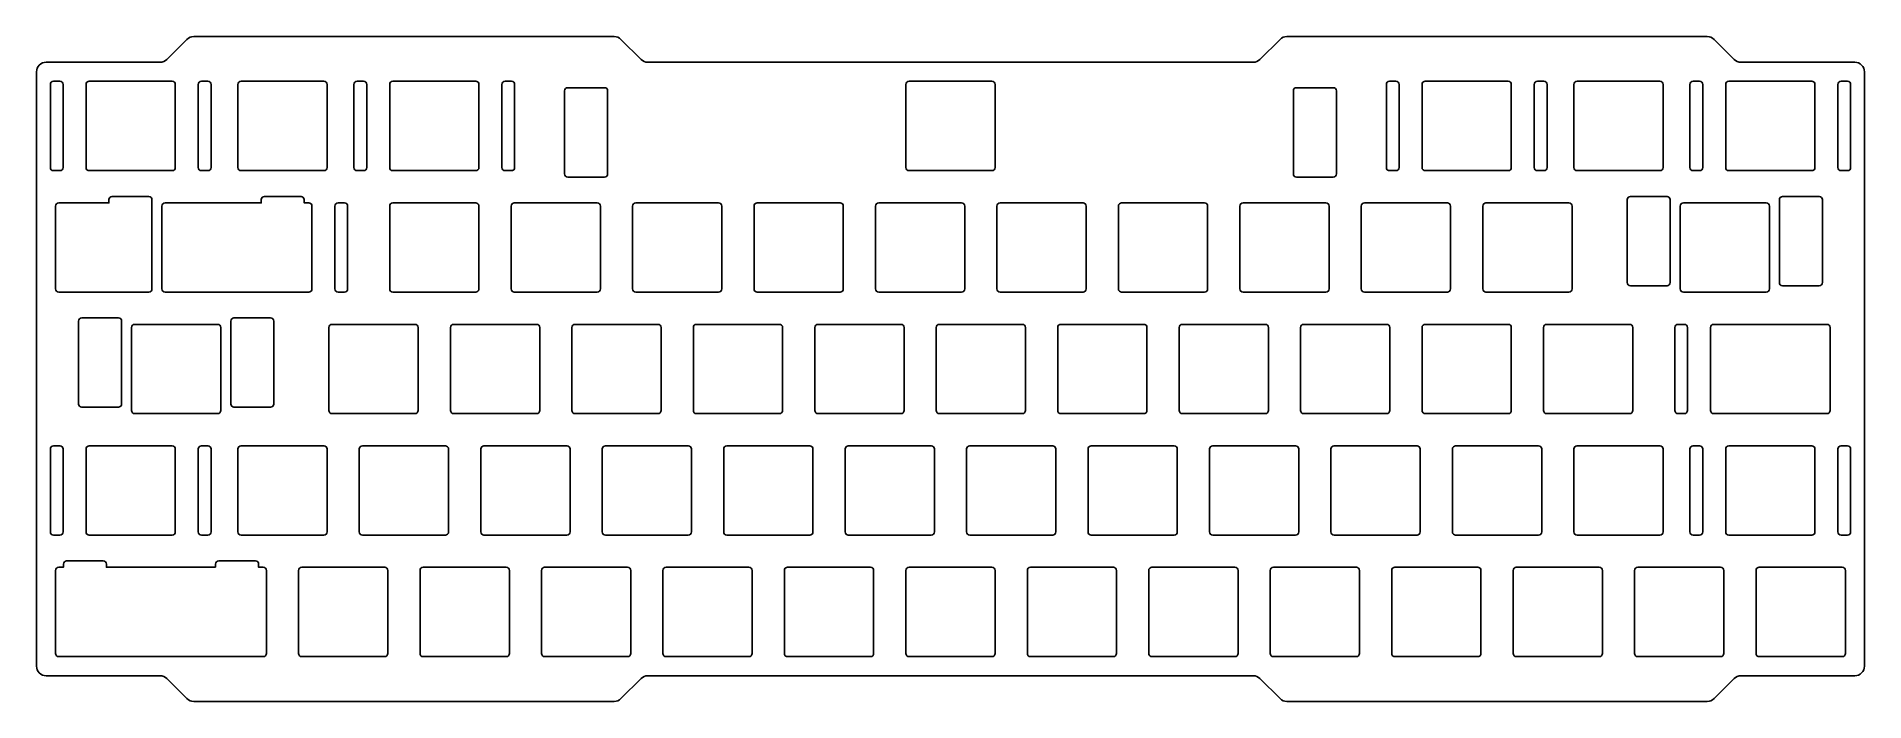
# Model space of a CAD drawing. Header units: millimetres. Extents: x -286 to 0, y -5 to 100.
import ezdxf

# ---------------------------------------------------------------- set-up
doc = ezdxf.new("R2010")
doc.units = ezdxf.units.MM
doc.layers.get('0').update_dxf_attribs({"linetype": 'CONTINUOUS'})

msp = doc.modelspace()

# ---------------------------------------------------------------- linework, layer by layer
for points in [[(-1.03, -0.48), (-18.9, -0.48, 0.198912), (-19.96, -0.92), (-23.11, -4.07, -0.198912), (-24.17, -4.51), (-90.13, -4.51, -0.198912), (-91.19, -4.07), (-94.34, -0.92, 0.198912), (-95.4, -0.48), (-190.35, -0.48, 0.198912), (-191.41, -0.92), (-194.56, -4.07, -0.198912), (-195.62, -4.51), (-261.58, -4.51, -0.198912), (-262.64, -4.07), (-265.79, -0.92, 0.198912), (-266.85, -0.48), (-284.73, -0.48, -0.414214), (-286.23, 1.02), (-286.23, 94.22, -0.414214), (-284.73, 95.72), (-266.85, 95.72, 0.198912), (-265.79, 96.16), (-262.64, 99.3, -0.198912), (-261.58, 99.74), (-195.62, 99.74, -0.198912), (-194.56, 99.3), (-191.41, 96.16, 0.198912), (-190.35, 95.72), (-95.4, 95.72, 0.198912), (-94.34, 96.16), (-91.19, 99.3, -0.198912), (-90.13, 99.74), (-24.17, 99.74, -0.198912), (-23.11, 99.3), (-19.96, 96.16, 0.198912), (-18.9, 95.72), (-1.03, 95.72, -0.414214), (0.47, 94.22), (0.47, 1.02, -0.414214)], [(-283.56, 78.72, -0.414214), (-284.06, 79.22), (-284.06, 92.22, -0.414214), (-283.56, 92.73), (-282.56, 92.73, -0.414214), (-282.06, 92.22), (-282.06, 79.22, -0.414214), (-282.56, 78.72)], [(-264.46, 79.22, -0.414214), (-264.96, 78.72), (-277.96, 78.72, -0.414214), (-278.46, 79.22), (-278.46, 92.22, -0.414214), (-277.96, 92.73), (-264.96, 92.73, -0.414214), (-264.46, 92.22)], [(-258.86, 79.22, -0.414214), (-259.36, 78.72), (-260.36, 78.72, -0.414214), (-260.86, 79.22), (-260.86, 92.22, -0.414214), (-260.36, 92.73), (-259.36, 92.73, -0.414214), (-258.86, 92.22)], [(-254.15, 78.72, -0.414214), (-254.65, 79.22), (-254.65, 92.22, -0.414214), (-254.15, 92.73), (-241.15, 92.73, -0.414214), (-240.65, 92.22), (-240.65, 79.22, -0.414214), (-241.15, 78.72)], [(-234.44, 79.22, -0.414214), (-234.94, 78.72), (-235.94, 78.72, -0.414214), (-236.44, 79.22), (-236.44, 92.22, -0.414214), (-235.94, 92.73), (-234.94, 92.73, -0.414214), (-234.44, 92.22)], [(-216.84, 79.22, -0.414214), (-217.34, 78.72), (-230.34, 78.72, -0.414214), (-230.84, 79.22), (-230.84, 92.22, -0.414214), (-230.34, 92.73), (-217.34, 92.73, -0.414214), (-216.84, 92.22)], [(-212.74, 78.72, -0.414214), (-213.24, 79.22), (-213.24, 92.22, -0.414214), (-212.74, 92.73), (-211.74, 92.73, -0.414214), (-211.24, 92.22), (-211.24, 79.22, -0.414214), (-211.74, 78.72)], [(-135.88, 79.22), (-135.88, 92.22, 0.414214), (-136.38, 92.73), (-149.38, 92.73, 0.414214), (-149.88, 92.22), (-149.88, 79.22, 0.414214), (-149.38, 78.72), (-136.38, 78.72, 0.414214)], [(-72.51, 79.22, -0.414214), (-73.01, 78.72), (-74.01, 78.72, -0.414214), (-74.51, 79.22), (-74.51, 92.22, -0.414214), (-74.01, 92.73), (-73.01, 92.73, -0.414214), (-72.51, 92.22)], [(-54.91, 79.22, -0.414214), (-55.41, 78.72), (-68.41, 78.72, -0.414214), (-68.91, 79.22), (-68.91, 92.22, -0.414214), (-68.41, 92.73), (-55.41, 92.73, -0.414214), (-54.91, 92.22)], [(-49.31, 79.22), (-49.31, 92.22, 0.414214), (-49.81, 92.73), (-50.81, 92.73, 0.414214), (-51.31, 92.22), (-51.31, 79.22, 0.414214), (-50.81, 78.72), (-49.81, 78.72, 0.414214)], [(-31.1, 79.22, -0.414214), (-31.6, 78.72), (-44.6, 78.72, -0.414214), (-45.1, 79.22), (-45.1, 92.22, -0.414214), (-44.6, 92.73), (-31.6, 92.73, -0.414214), (-31.1, 92.22)], [(-24.89, 79.22), (-24.89, 92.22, 0.414214), (-25.39, 92.73), (-26.39, 92.73, 0.414214), (-26.89, 92.22), (-26.89, 79.22, 0.414214), (-26.39, 78.72), (-25.39, 78.72, 0.414214)], [(-7.29, 79.22, -0.414214), (-7.79, 78.72), (-20.79, 78.72, -0.414214), (-21.29, 79.22), (-21.29, 92.22, -0.414214), (-20.79, 92.73), (-7.79, 92.73, -0.414214), (-7.29, 92.22)], [(-3.19, 78.72, -0.414214), (-3.69, 79.22), (-3.69, 92.22, -0.414214), (-3.19, 92.73), (-2.19, 92.73, -0.414214), (-1.69, 92.22), (-1.69, 79.22, -0.414214), (-2.19, 78.72)], [(-197.15, 91.72, -0.414214), (-196.65, 91.23), (-196.65, 78.22, -0.414214), (-197.15, 77.72), (-202.9, 77.72, -0.414214), (-203.4, 78.22), (-203.4, 91.23, -0.414214), (-202.9, 91.72)], [(-82.85, 91.72, -0.414214), (-82.35, 91.23), (-82.35, 78.22, -0.414214), (-82.85, 77.72), (-88.6, 77.72, -0.414214), (-89.1, 78.22), (-89.1, 91.23, -0.414214), (-88.6, 91.72)], [(-268.12, 60.17), (-268.12, 74.18, 0.414214), (-268.62, 74.67), (-274.37, 74.67, 0.414214), (-274.87, 74.18), (-274.87, 73.67), (-282.73, 73.67, 0.414214), (-283.23, 73.17), (-283.23, 60.17, 0.414214), (-282.73, 59.67), (-268.62, 59.67, 0.414214)], [(-243.03, 60.17, -0.414214), (-243.53, 59.67), (-266.06, 59.67, -0.414214), (-266.56, 60.17), (-266.56, 73.17, -0.414214), (-266.06, 73.67), (-250.99, 73.67), (-250.99, 74.18, -0.414214), (-250.49, 74.67), (-244.74, 74.67, -0.414214), (-244.24, 74.18), (-244.24, 73.67), (-243.53, 73.67, -0.414214), (-243.03, 73.17)], [(-29.99, 61.17, -0.414214), (-30.49, 60.67), (-36.24, 60.67, -0.414214), (-36.74, 61.17), (-36.74, 74.18, -0.414214), (-36.24, 74.67), (-30.49, 74.67, -0.414214), (-29.99, 74.18)], [(-6.12, 61.17, -0.414214), (-6.62, 60.67), (-12.37, 60.67, -0.414214), (-12.87, 61.17), (-12.87, 74.18, -0.414214), (-12.37, 74.67), (-6.62, 74.67, -0.414214), (-6.12, 74.18)], [(-237.43, 60.17, -0.414214), (-237.93, 59.67), (-238.93, 59.67, -0.414214), (-239.43, 60.17), (-239.43, 73.17, -0.414214), (-238.93, 73.67), (-237.93, 73.67, -0.414214), (-237.43, 73.17)], [(-216.84, 60.17, -0.414214), (-217.34, 59.67), (-230.34, 59.67, -0.414214), (-230.84, 60.17), (-230.84, 73.17, -0.414214), (-230.34, 73.67), (-217.34, 73.67, -0.414214), (-216.84, 73.17)], [(-211.29, 59.67, -0.414214), (-211.79, 60.17), (-211.79, 73.17, -0.414214), (-211.29, 73.67), (-198.29, 73.67, -0.414214), (-197.79, 73.17), (-197.79, 60.17, -0.414214), (-198.29, 59.67)], [(-178.74, 60.17, -0.414214), (-179.24, 59.67), (-192.24, 59.67, -0.414214), (-192.74, 60.17), (-192.74, 73.17, -0.414214), (-192.24, 73.67), (-179.24, 73.67, -0.414214), (-178.74, 73.17)], [(-159.69, 60.17, -0.414214), (-160.19, 59.67), (-173.19, 59.67, -0.414214), (-173.69, 60.17), (-173.69, 73.17, -0.414214), (-173.19, 73.67), (-160.19, 73.67, -0.414214), (-159.69, 73.17)], [(-140.64, 60.17, -0.414214), (-141.14, 59.67), (-154.14, 59.67, -0.414214), (-154.64, 60.17), (-154.64, 73.17, -0.414214), (-154.14, 73.67), (-141.14, 73.67, -0.414214), (-140.64, 73.17)], [(-121.59, 60.17, -0.414214), (-122.09, 59.67), (-135.09, 59.67, -0.414214), (-135.59, 60.17), (-135.59, 73.17, -0.414214), (-135.09, 73.67), (-122.09, 73.67, -0.414214), (-121.59, 73.17)], [(-102.54, 60.17, -0.414214), (-103.04, 59.67), (-116.04, 59.67, -0.414214), (-116.54, 60.17), (-116.54, 73.17, -0.414214), (-116.04, 73.67), (-103.04, 73.67, -0.414214), (-102.54, 73.17)], [(-83.49, 60.17, -0.414214), (-83.99, 59.67), (-96.99, 59.67, -0.414214), (-97.49, 60.17), (-97.49, 73.17, -0.414214), (-96.99, 73.67), (-83.99, 73.67, -0.414214), (-83.49, 73.17)], [(-64.44, 60.17, -0.414214), (-64.94, 59.67), (-77.94, 59.67, -0.414214), (-78.44, 60.17), (-78.44, 73.17, -0.414214), (-77.94, 73.67), (-64.94, 73.67, -0.414214), (-64.44, 73.17)], [(-45.39, 60.17, -0.414214), (-45.89, 59.67), (-58.89, 59.67, -0.414214), (-59.39, 60.17), (-59.39, 73.17, -0.414214), (-58.89, 73.67), (-45.89, 73.67, -0.414214), (-45.39, 73.17)], [(-14.43, 60.17, -0.414214), (-14.93, 59.67), (-27.93, 59.67, -0.414214), (-28.43, 60.17), (-28.43, 73.17, -0.414214), (-27.93, 73.67), (-14.93, 73.67, -0.414214), (-14.43, 73.17)], [(-272.88, 42.12, -0.414214), (-273.38, 41.63), (-279.13, 41.63, -0.414214), (-279.63, 42.12), (-279.63, 55.12, -0.414214), (-279.13, 55.62), (-273.38, 55.62, -0.414214), (-272.88, 55.12)], [(-257.32, 41.12, -0.414214), (-257.82, 40.62), (-270.82, 40.62, -0.414214), (-271.32, 41.12), (-271.32, 54.13, -0.414214), (-270.82, 54.62), (-257.82, 54.62, -0.414214), (-257.32, 54.13)], [(-249.01, 42.12, -0.414214), (-249.51, 41.63), (-255.26, 41.63, -0.414214), (-255.76, 42.12), (-255.76, 55.12, -0.414214), (-255.26, 55.62), (-249.51, 55.62, -0.414214), (-249.01, 55.12)], [(-226.36, 41.12, -0.414214), (-226.86, 40.62), (-239.86, 40.62, -0.414214), (-240.36, 41.12), (-240.36, 54.13, -0.414214), (-239.86, 54.62), (-226.86, 54.62, -0.414214), (-226.36, 54.13)], [(-207.31, 41.12, -0.414214), (-207.81, 40.62), (-220.81, 40.62, -0.414214), (-221.31, 41.12), (-221.31, 54.13, -0.414214), (-220.81, 54.62), (-207.81, 54.62, -0.414214), (-207.31, 54.13)], [(-188.26, 41.12, -0.414214), (-188.76, 40.62), (-201.76, 40.62, -0.414214), (-202.26, 41.12), (-202.26, 54.13, -0.414214), (-201.76, 54.62), (-188.76, 54.62, -0.414214), (-188.26, 54.13)], [(-182.71, 40.62, -0.414214), (-183.21, 41.12), (-183.21, 54.13, -0.414214), (-182.71, 54.62), (-169.71, 54.62, -0.414214), (-169.21, 54.13), (-169.21, 41.12, -0.414214), (-169.71, 40.62)], [(-163.66, 40.62, -0.414214), (-164.16, 41.12), (-164.16, 54.13, -0.414214), (-163.66, 54.62), (-150.66, 54.62, -0.414214), (-150.16, 54.13), (-150.16, 41.12, -0.414214), (-150.66, 40.62)], [(-131.11, 41.12, -0.414214), (-131.61, 40.62), (-144.61, 40.62, -0.414214), (-145.11, 41.12), (-145.11, 54.13, -0.414214), (-144.61, 54.62), (-131.61, 54.62, -0.414214), (-131.11, 54.13)], [(-112.06, 41.12, -0.414214), (-112.56, 40.62), (-125.56, 40.62, -0.414214), (-126.06, 41.12), (-126.06, 54.13, -0.414214), (-125.56, 54.62), (-112.56, 54.62, -0.414214), (-112.06, 54.13)], [(-106.51, 40.62, -0.414214), (-107.01, 41.12), (-107.01, 54.13, -0.414214), (-106.51, 54.62), (-93.51, 54.62, -0.414214), (-93.01, 54.13), (-93.01, 41.12, -0.414214), (-93.51, 40.62)], [(-73.96, 41.12, -0.414214), (-74.46, 40.62), (-87.46, 40.62, -0.414214), (-87.96, 41.12), (-87.96, 54.13, -0.414214), (-87.46, 54.62), (-74.46, 54.62, -0.414214), (-73.96, 54.13)], [(-54.91, 41.12, -0.414214), (-55.41, 40.62), (-68.41, 40.62, -0.414214), (-68.91, 41.12), (-68.91, 54.13, -0.414214), (-68.41, 54.62), (-55.41, 54.62, -0.414214), (-54.91, 54.13)], [(-35.86, 41.12), (-35.86, 54.13, 0.414214), (-36.36, 54.62), (-49.36, 54.62, 0.414214), (-49.86, 54.13), (-49.86, 41.12, 0.414214), (-49.36, 40.62), (-36.36, 40.62, 0.414214)], [(-27.27, 41.12, -0.414214), (-27.77, 40.62), (-28.77, 40.62, -0.414214), (-29.27, 41.12), (-29.27, 54.13, -0.414214), (-28.77, 54.62), (-27.77, 54.62, -0.414214), (-27.27, 54.13)], [(-4.91, 41.12, -0.414214), (-5.41, 40.62), (-23.17, 40.62, -0.414214), (-23.67, 41.12), (-23.67, 54.13, -0.414214), (-23.17, 54.62), (-5.41, 54.62, -0.414214), (-4.91, 54.13)], [(-282.06, 22.07, -0.414214), (-282.56, 21.57), (-283.56, 21.57, -0.414214), (-284.06, 22.07), (-284.06, 35.08, -0.414214), (-283.56, 35.58), (-282.56, 35.58, -0.414214), (-282.06, 35.08)], [(-277.96, 21.57, -0.414214), (-278.46, 22.07), (-278.46, 35.08, -0.414214), (-277.96, 35.58), (-264.96, 35.58, -0.414214), (-264.46, 35.08), (-264.46, 22.07, -0.414214), (-264.96, 21.57)], [(-258.86, 22.07), (-258.86, 35.08, 0.414214), (-259.36, 35.58), (-260.36, 35.58, 0.414214), (-260.86, 35.08), (-260.86, 22.07, 0.414214), (-260.36, 21.57), (-259.36, 21.57, 0.414214)], [(-240.65, 22.07, -0.414214), (-241.15, 21.57), (-254.15, 21.57, -0.414214), (-254.65, 22.07), (-254.65, 35.08, -0.414214), (-254.15, 35.58), (-241.15, 35.58, -0.414214), (-240.65, 35.08)], [(-221.6, 22.07, -0.414214), (-222.1, 21.57), (-235.1, 21.57, -0.414214), (-235.6, 22.07), (-235.6, 35.08, -0.414214), (-235.1, 35.58), (-222.1, 35.58, -0.414214), (-221.6, 35.08)], [(-202.55, 22.07), (-202.55, 35.08, 0.414214), (-203.05, 35.58), (-216.05, 35.58, 0.414214), (-216.55, 35.08), (-216.55, 22.07, 0.414214), (-216.05, 21.57), (-203.05, 21.57, 0.414214)], [(-183.5, 22.07, -0.414214), (-184, 21.57), (-197, 21.57, -0.414214), (-197.5, 22.07), (-197.5, 35.08, -0.414214), (-197, 35.58), (-184, 35.58, -0.414214), (-183.5, 35.08)], [(-177.95, 21.57, -0.414214), (-178.45, 22.07), (-178.45, 35.08, -0.414214), (-177.95, 35.58), (-164.95, 35.58, -0.414214), (-164.45, 35.08), (-164.45, 22.07, -0.414214), (-164.95, 21.57)], [(-145.4, 22.07, -0.414214), (-145.9, 21.57), (-158.9, 21.57, -0.414214), (-159.4, 22.07), (-159.4, 35.08, -0.414214), (-158.9, 35.58), (-145.9, 35.58, -0.414214), (-145.4, 35.08)], [(-126.35, 22.07, -0.414214), (-126.85, 21.57), (-139.85, 21.57, -0.414214), (-140.35, 22.07), (-140.35, 35.08, -0.414214), (-139.85, 35.58), (-126.85, 35.58, -0.414214), (-126.35, 35.08)], [(-107.3, 22.07, -0.414214), (-107.8, 21.57), (-120.8, 21.57, -0.414214), (-121.3, 22.07), (-121.3, 35.08, -0.414214), (-120.8, 35.58), (-107.8, 35.58, -0.414214), (-107.3, 35.08)], [(-88.25, 22.07, -0.414214), (-88.75, 21.57), (-101.75, 21.57, -0.414214), (-102.25, 22.07), (-102.25, 35.08, -0.414214), (-101.75, 35.58), (-88.75, 35.58, -0.414214), (-88.25, 35.08)], [(-69.2, 22.07, -0.414214), (-69.7, 21.57), (-82.7, 21.57, -0.414214), (-83.2, 22.07), (-83.2, 35.08, -0.414214), (-82.7, 35.58), (-69.7, 35.58, -0.414214), (-69.2, 35.08)], [(-50.15, 22.07, -0.414214), (-50.65, 21.57), (-63.65, 21.57, -0.414214), (-64.15, 22.07), (-64.15, 35.08, -0.414214), (-63.65, 35.58), (-50.65, 35.58, -0.414214), (-50.15, 35.08)], [(-31.1, 22.07, -0.414214), (-31.6, 21.57), (-44.6, 21.57, -0.414214), (-45.1, 22.07), (-45.1, 35.08, -0.414214), (-44.6, 35.58), (-31.6, 35.58, -0.414214), (-31.1, 35.08)], [(-24.89, 22.07, -0.414214), (-25.39, 21.57), (-26.39, 21.57, -0.414214), (-26.89, 22.07), (-26.89, 35.08, -0.414214), (-26.39, 35.58), (-25.39, 35.58, -0.414214), (-24.89, 35.08)], [(-20.79, 21.57, -0.414214), (-21.29, 22.07), (-21.29, 35.08, -0.414214), (-20.79, 35.58), (-7.79, 35.58, -0.414214), (-7.29, 35.08), (-7.29, 22.07, -0.414214), (-7.79, 21.57)], [(-1.69, 22.07, -0.414214), (-2.19, 21.57), (-3.19, 21.57, -0.414214), (-3.69, 22.07), (-3.69, 35.08, -0.414214), (-3.19, 35.58), (-2.19, 35.58, -0.414214), (-1.69, 35.08)], [(-258.14, 16.52), (-275.26, 16.52), (-275.26, 17.02, 0.414214), (-275.76, 17.52), (-281.51, 17.52, 0.414214), (-282.01, 17.02), (-282.01, 16.52), (-282.73, 16.52, 0.414214), (-283.23, 16.02), (-283.23, 3.02, 0.414214), (-282.73, 2.52), (-250.68, 2.52, 0.414214), (-250.18, 3.02), (-250.18, 16.02, 0.414214), (-250.68, 16.52), (-251.39, 16.52), (-251.39, 17.02, 0.414214), (-251.89, 17.52), (-257.64, 17.52, 0.414214), (-258.14, 17.02)], [(-231.12, 3.02, -0.414214), (-231.62, 2.52), (-244.63, 2.52, -0.414214), (-245.13, 3.02), (-245.13, 16.02, -0.414214), (-244.63, 16.52), (-231.62, 16.52, -0.414214), (-231.12, 16.02)], [(-212.07, 3.02, -0.414214), (-212.57, 2.52), (-225.58, 2.52, -0.414214), (-226.08, 3.02), (-226.08, 16.02, -0.414214), (-225.58, 16.52), (-212.57, 16.52, -0.414214), (-212.07, 16.02)], [(-193.03, 3.02, -0.414214), (-193.53, 2.52), (-206.53, 2.52, -0.414214), (-207.03, 3.02), (-207.03, 16.02, -0.414214), (-206.53, 16.52), (-193.53, 16.52, -0.414214), (-193.03, 16.02)], [(-173.98, 3.02, -0.414214), (-174.48, 2.52), (-187.47, 2.52, -0.414214), (-187.98, 3.02), (-187.98, 16.02, -0.414214), (-187.47, 16.52), (-174.48, 16.52, -0.414214), (-173.98, 16.02)], [(-154.93, 3.02, -0.414214), (-155.43, 2.52), (-168.43, 2.52, -0.414214), (-168.93, 3.02), (-168.93, 16.02, -0.414214), (-168.43, 16.52), (-155.43, 16.52, -0.414214), (-154.93, 16.02)], [(-135.88, 3.02, -0.414214), (-136.38, 2.52), (-149.38, 2.52, -0.414214), (-149.88, 3.02), (-149.88, 16.02, -0.414214), (-149.38, 16.52), (-136.38, 16.52, -0.414214), (-135.88, 16.02)], [(-116.83, 3.02, -0.414214), (-117.33, 2.52), (-130.32, 2.52, -0.414214), (-130.82, 3.02), (-130.82, 16.02, -0.414214), (-130.32, 16.52), (-117.33, 16.52, -0.414214), (-116.83, 16.02)], [(-111.28, 2.52, -0.414214), (-111.78, 3.02), (-111.78, 16.02, -0.414214), (-111.28, 16.52), (-98.28, 16.52, -0.414214), (-97.78, 16.02), (-97.78, 3.02, -0.414214), (-98.28, 2.52)], [(-78.72, 3.02, -0.414214), (-79.22, 2.52), (-92.22, 2.52, -0.414214), (-92.73, 3.02), (-92.73, 16.02, -0.414214), (-92.22, 16.52), (-79.22, 16.52, -0.414214), (-78.72, 16.02)], [(-59.68, 3.02, -0.414214), (-60.17, 2.52), (-73.17, 2.52, -0.414214), (-73.67, 3.02), (-73.67, 16.02, -0.414214), (-73.17, 16.52), (-60.17, 16.52, -0.414214), (-59.68, 16.02)], [(-40.62, 3.02, -0.414214), (-41.12, 2.52), (-54.13, 2.52, -0.414214), (-54.62, 3.02), (-54.62, 16.02, -0.414214), (-54.13, 16.52), (-41.12, 16.52, -0.414214), (-40.62, 16.02)], [(-35.08, 2.52, -0.414214), (-35.58, 3.02), (-35.58, 16.02, -0.414214), (-35.08, 16.52), (-22.08, 16.52, -0.414214), (-21.58, 16.02), (-21.58, 3.02, -0.414214), (-22.08, 2.52)], [(-2.52, 3.02, -0.414214), (-3.02, 2.52), (-16.02, 2.52, -0.414214), (-16.53, 3.02), (-16.53, 16.02, -0.414214), (-16.02, 16.52), (-3.02, 16.52, -0.414214), (-2.52, 16.02)]]:
    msp.add_lwpolyline(points, format="xyb", close=True)

doc.saveas('drawing.dxf')
